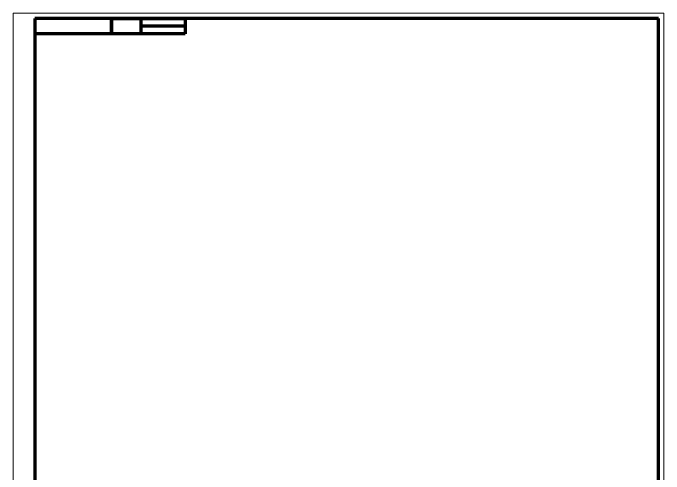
# Model space of a CAD drawing. Header units: millimetres. Extents: x 0 to 594, y 0 to 841.
# Drawn here: x 0 to 594, y 420 to 841 of the extents above; entities that cross this region are included whole.
import ezdxf

# ---------------------------------------------------------------- set-up
doc = ezdxf.new("R2010")
doc.units = ezdxf.units.MM
doc.layers.get('0').update_dxf_attribs({"linetype": 'CONTINUOUS', "lineweight": 0})

# ---------------------------------------------------------------- blocks, each defined once
blk = doc.blocks.new('high_field001')
at = {"lineweight": 70}
for p, q in [((0, 0), (67, 0)), ((0, -14), (0, 0)), ((67, 0), (67, -14)), ((27, -14), (27, 0)), ((67, -7), (27, -7)), ((67, -14), (0, -14))]:
    blk.add_line(p, q, dxfattribs=at)

msp = doc.modelspace()

# ---------------------------------------------------------------- linework, layer by layer
for p, q in [((594, 841), (0, 841)), ((0, 841), (0, 0)), ((594, 0), (594, 841))]:
    msp.add_line(p, q)
at = {"lineweight": 70}
for p, q in [((589, 836), (20, 836)), ((20, 836), (20, 5)), ((90, 836), (90, 822)), ((589, 5), (589, 836)), ((90, 822), (20, 822))]:
    msp.add_line(p, q, dxfattribs=at)

# ---------------------------------------------------------------- block references
msp.add_blockref('high_field001', (90, 836))

doc.saveas('drawing.dxf')
